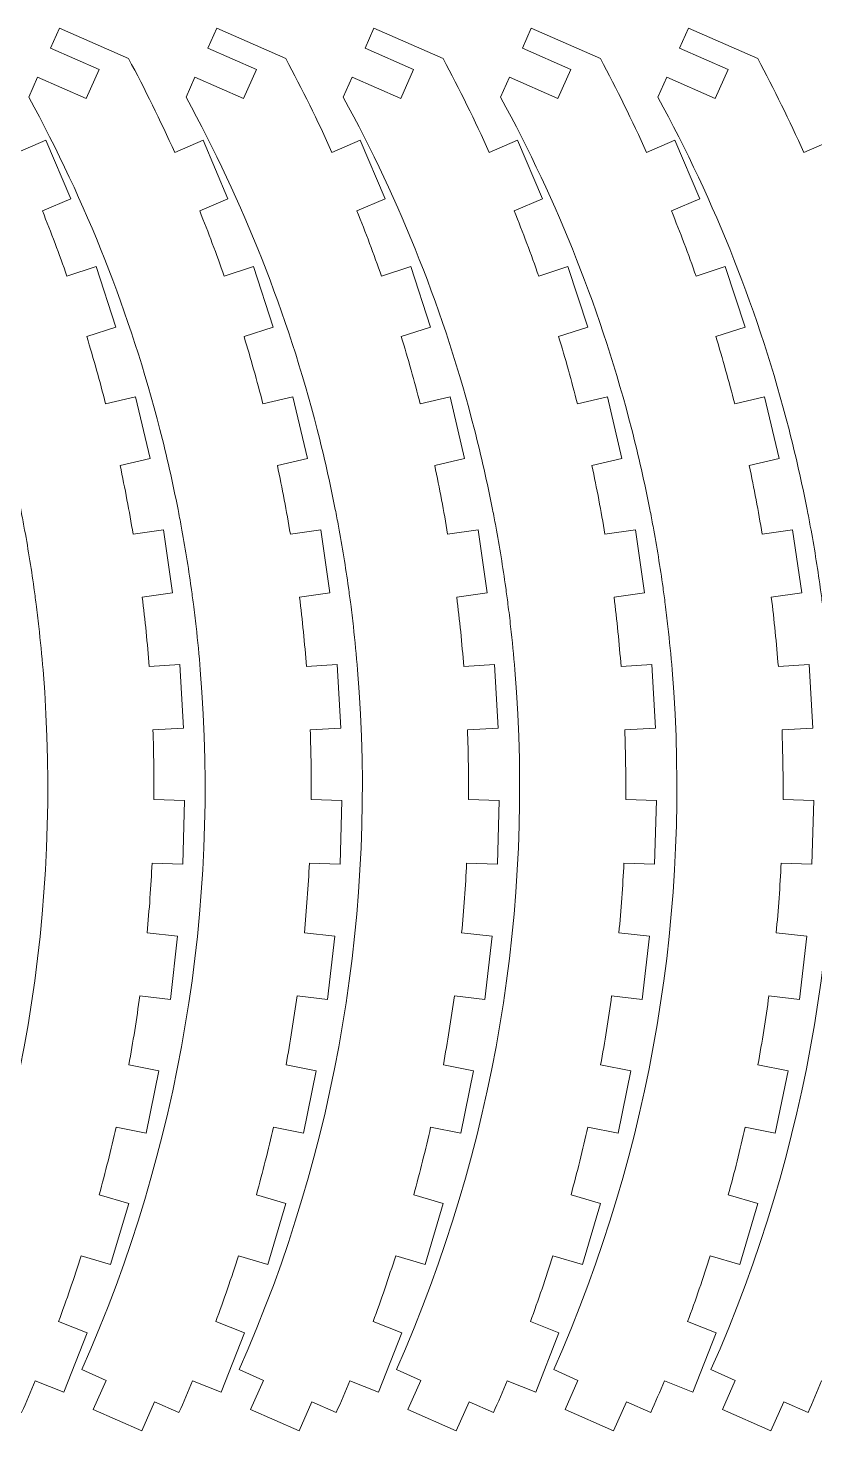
# Model space of a CAD drawing. Header units: millimetres. Extents: x -400 to 400, y -200 to 200.
# Drawn here: x 45.5 to 119.6, y 68.2 to 200.5 of the extents above; entities that cross this region are included whole.
import ezdxf

# ---------------------------------------------------------------- set-up
doc = ezdxf.new("R2010")
doc.units = ezdxf.units.MM
doc.header["$MEASUREMENT"] = 0
doc.layers.add('Camada 1', color=7, linetype='Continuous')

msp = doc.modelspace()

# ---------------------------------------------------------------- linework, layer by layer
at = {"layer": 'Camada 1', "lineweight": 20}
for points in [[(30.7622, 193.9324), (36.167, 184.0403), (40.321, 173.5035), (43.1193, 162.5975), (43.1193, 162.5975), (43.7583, 160.107), (44.3266, 157.5971), (44.8231, 155.0715), (44.8231, 155.0715), (44.9266, 154.5448), (45.0271, 154.0175), (45.1244, 153.4898), (45.1244, 153.4898), (45.479, 151.5666), (45.7923, 149.6353), (46.0631, 147.6984), (46.0631, 147.6984), (46.1357, 147.18), (46.2054, 146.6612), (46.2719, 146.142), (46.2719, 146.142), (46.3619, 145.439), (46.4466, 144.7351), (46.5257, 144.0308), (46.5257, 144.0308), (46.6785, 142.6695), (46.8109, 141.3057), (46.9225, 139.9405), (46.9225, 139.9405), (48.7446, 117.6503), (45.0544, 94.9596), (35.7641, 73.9707), (35.7641, 73.9707), (35.7641, 73.9707), (38.0502, 72.9588), (38.0502, 72.9588), (38.0502, 72.9588), (38.0502, 72.9588), (36.836, 70.2155), (36.836, 70.2155), (36.836, 70.2155), (36.836, 70.2155), (41.4081, 68.1918), (41.4081, 68.1918), (41.4081, 68.1918), (41.4081, 68.1918), (42.6223, 70.9351), (42.6223, 70.9351), (42.6223, 70.9351), (42.6223, 70.9351), (44.9084, 69.9232), (44.9084, 69.9232), (44.9084, 69.9232), (45.3471, 70.9143), (45.7748, 71.9104), (46.1912, 72.9111), (46.1912, 72.9111), (46.1912, 72.9111), (48.888, 71.8533), (48.888, 71.8533), (48.888, 71.8533), (48.888, 71.8533), (51.0789, 77.4391), (51.0789, 77.4391), (51.0789, 77.4391), (51.0789, 77.4391), (48.3821, 78.4968), (48.3821, 78.4968), (48.3821, 78.4968), (49.1395, 80.5513), (49.8505, 82.6227), (50.5145, 84.7093), (50.5145, 84.7093), (50.5145, 84.7093), (53.2923, 83.8879), (53.2923, 83.8879), (53.2923, 83.8879), (53.2923, 83.8879), (54.9937, 89.6416), (54.9937, 89.6416), (54.9937, 89.6416), (54.9937, 89.6416), (52.2158, 90.4631), (52.2158, 90.4631), (52.2158, 90.4631), (52.7934, 92.5752), (53.3232, 94.7001), (53.8049, 96.8362), (53.8049, 96.8362), (53.8049, 96.8362), (56.6433, 96.2573), (56.6433, 96.2573), (56.6433, 96.2573), (56.6433, 96.2573), (57.8424, 102.1362), (57.8424, 102.1362), (57.8424, 102.1362), (57.8424, 102.1362), (55.0041, 102.7151), (55.0041, 102.7151), (55.0041, 102.7151), (55.3975, 104.8693), (55.7422, 107.032), (56.038, 109.2016), (56.038, 109.2016), (56.038, 109.2016), (58.9157, 108.8695), (58.9157, 108.8695), (58.9157, 108.8695), (58.9157, 108.8695), (59.6037, 114.8298), (59.6037, 114.8298), (59.6037, 114.8298), (59.6037, 114.8298), (56.7261, 115.1621), (56.7261, 115.1621), (56.7261, 115.1621), (56.9323, 117.3421), (57.0894, 119.5264), (57.1972, 121.7134), (57.1972, 121.7134), (57.1972, 121.7134), (60.0927, 121.6305), (60.0927, 121.6305), (60.0927, 121.6305), (60.0927, 121.6305), (60.2645, 127.628), (60.2645, 127.628), (60.2645, 127.628), (60.2645, 127.628), (57.369, 127.711), (57.369, 127.711), (57.369, 127.711), (57.3866, 129.9007), (57.3549, 132.0904), (57.2737, 134.2786), (57.2737, 134.2786), (57.2737, 134.2786), (60.1657, 134.4455), (60.1657, 134.4455), (60.1657, 134.4455), (60.1657, 134.4455), (59.82, 140.4355), (59.82, 140.4355), (59.82, 140.4355), (59.82, 140.4355), (56.9281, 140.2686), (56.9281, 140.2686), (56.9281, 140.2686), (56.7569, 142.4516), (56.5366, 144.6306), (56.2672, 146.8037), (56.2672, 146.8037), (56.2672, 146.8037), (59.1339, 147.2191), (59.1339, 147.2191), (59.1339, 147.2191), (59.1339, 147.2191), (58.2734, 153.157), (58.2734, 153.157), (58.2734, 153.157), (58.2734, 153.157), (55.4066, 152.7416), (55.4066, 152.7416), (55.4066, 152.7416), (55.0479, 154.9017), (54.6406, 157.0535), (54.185, 159.1953), (54.185, 159.1953), (54.185, 159.1953), (57.0053, 159.8563), (57.0053, 159.8563), (57.0053, 159.8563), (57.0053, 159.8563), (55.6361, 165.698), (55.6361, 165.698), (55.6361, 165.698), (55.6361, 165.698), (52.8158, 165.037), (52.8158, 165.037), (52.8158, 165.037), (52.2724, 167.1582), (51.6812, 169.2669), (51.0426, 171.3615), (51.0426, 171.3615), (51.0426, 171.3615), (53.7955, 172.263), (53.7955, 172.263), (53.7955, 172.263), (53.7955, 172.263), (51.928, 177.965), (51.928, 177.965), (51.928, 177.965), (51.928, 177.965), (49.1752, 177.0633), (49.1752, 177.0633), (49.1752, 177.0633), (48.4509, 179.1298), (47.6802, 181.1798), (46.8635, 183.2115), (46.8635, 183.2115), (46.8635, 183.2115), (49.5284, 184.3469), (49.5284, 184.3469), (49.5284, 184.3469), (49.5284, 184.3469), (47.1765, 189.8668), (47.1765, 189.8668), (47.1765, 189.8668), (47.1765, 189.8668), (44.5116, 188.7313), (44.5116, 188.7313), (44.5116, 188.7313), (43.1628, 191.7242), (41.7134, 194.6705), (40.1656, 197.5655), (40.1656, 197.5655), (40.1656, 197.5655), (33.6474, 200.4506), (33.6474, 200.4506), (33.6474, 200.4506), (33.6474, 200.4506), (32.8119, 198.5631), (32.8119, 198.5631), (32.8119, 198.5631), (32.8119, 198.5631), (37.3841, 196.5394), (37.3841, 196.5394), (37.3841, 196.5394), (37.3841, 196.5394), (36.1698, 193.7961), (36.1698, 193.7961), (36.1698, 193.7961), (36.1698, 193.7961), (31.5977, 195.8198), (31.5977, 195.8198), (31.5977, 195.8198), (31.5977, 195.8198), (30.7622, 193.9324), (30.7622, 193.9324)], [(45.5789, 193.9324), (50.9837, 184.0403), (55.1377, 173.5035), (57.936, 162.5975), (57.936, 162.5975), (58.575, 160.107), (59.1433, 157.5971), (59.6398, 155.0715), (59.6398, 155.0715), (59.7433, 154.5448), (59.8438, 154.0175), (59.9411, 153.4898), (59.9411, 153.4898), (60.2957, 151.5666), (60.609, 149.6353), (60.8798, 147.6984), (60.8798, 147.6984), (60.9524, 147.18), (61.0221, 146.6612), (61.0886, 146.142), (61.0886, 146.142), (61.1786, 145.439), (61.2633, 144.7351), (61.3424, 144.0308), (61.3424, 144.0308), (61.4952, 142.6695), (61.6276, 141.3057), (61.7392, 139.9405), (61.7392, 139.9405), (63.5613, 117.6503), (59.8711, 94.9596), (50.5808, 73.9707), (50.5808, 73.9707), (50.5808, 73.9707), (52.8669, 72.9588), (52.8669, 72.9588), (52.8669, 72.9588), (52.8669, 72.9588), (51.6527, 70.2155), (51.6527, 70.2155), (51.6527, 70.2155), (51.6527, 70.2155), (56.2248, 68.1918), (56.2248, 68.1918), (56.2248, 68.1918), (56.2248, 68.1918), (57.439, 70.9351), (57.439, 70.9351), (57.439, 70.9351), (57.439, 70.9351), (59.7251, 69.9232), (59.7251, 69.9232), (59.7251, 69.9232), (60.1638, 70.9143), (60.5915, 71.9104), (61.0079, 72.9111), (61.0079, 72.9111), (61.0079, 72.9111), (63.7047, 71.8533), (63.7047, 71.8533), (63.7047, 71.8533), (63.7047, 71.8533), (65.8956, 77.4391), (65.8956, 77.4391), (65.8956, 77.4391), (65.8956, 77.4391), (63.1988, 78.4968), (63.1988, 78.4968), (63.1988, 78.4968), (63.9562, 80.5513), (64.6672, 82.6227), (65.3312, 84.7093), (65.3312, 84.7093), (65.3312, 84.7093), (68.109, 83.8879), (68.109, 83.8879), (68.109, 83.8879), (68.109, 83.8879), (69.8104, 89.6416), (69.8104, 89.6416), (69.8104, 89.6416), (69.8104, 89.6416), (67.0325, 90.4631), (67.0325, 90.4631), (67.0325, 90.4631), (67.6101, 92.5752), (68.1399, 94.7001), (68.6216, 96.8362), (68.6216, 96.8362), (68.6216, 96.8362), (71.46, 96.2573), (71.46, 96.2573), (71.46, 96.2573), (71.46, 96.2573), (72.6591, 102.1362), (72.6591, 102.1362), (72.6591, 102.1362), (72.6591, 102.1362), (69.8208, 102.7151), (69.8208, 102.7151), (69.8208, 102.7151), (70.2142, 104.8693), (70.5589, 107.032), (70.8547, 109.2016), (70.8547, 109.2016), (70.8547, 109.2016), (73.7324, 108.8695), (73.7324, 108.8695), (73.7324, 108.8695), (73.7324, 108.8695), (74.4204, 114.8298), (74.4204, 114.8298), (74.4204, 114.8298), (74.4204, 114.8298), (71.5428, 115.1621), (71.5428, 115.1621), (71.5428, 115.1621), (71.749, 117.3421), (71.9061, 119.5264), (72.0139, 121.7134), (72.0139, 121.7134), (72.0139, 121.7134), (74.9094, 121.6305), (74.9094, 121.6305), (74.9094, 121.6305), (74.9094, 121.6305), (75.0812, 127.628), (75.0812, 127.628), (75.0812, 127.628), (75.0812, 127.628), (72.1857, 127.711), (72.1857, 127.711), (72.1857, 127.711), (72.2033, 129.9007), (72.1716, 132.0904), (72.0904, 134.2786), (72.0904, 134.2786), (72.0904, 134.2786), (74.9824, 134.4455), (74.9824, 134.4455), (74.9824, 134.4455), (74.9824, 134.4455), (74.6367, 140.4355), (74.6367, 140.4355), (74.6367, 140.4355), (74.6367, 140.4355), (71.7448, 140.2686), (71.7448, 140.2686), (71.7448, 140.2686), (71.5736, 142.4516), (71.3533, 144.6306), (71.0839, 146.8037), (71.0839, 146.8037), (71.0839, 146.8037), (73.9506, 147.2191), (73.9506, 147.2191), (73.9506, 147.2191), (73.9506, 147.2191), (73.0901, 153.157), (73.0901, 153.157), (73.0901, 153.157), (73.0901, 153.157), (70.2233, 152.7416), (70.2233, 152.7416), (70.2233, 152.7416), (69.8646, 154.9017), (69.4573, 157.0535), (69.0017, 159.1953), (69.0017, 159.1953), (69.0017, 159.1953), (71.822, 159.8563), (71.822, 159.8563), (71.822, 159.8563), (71.822, 159.8563), (70.4528, 165.698), (70.4528, 165.698), (70.4528, 165.698), (70.4528, 165.698), (67.6325, 165.037), (67.6325, 165.037), (67.6325, 165.037), (67.0891, 167.1582), (66.4979, 169.2669), (65.8593, 171.3615), (65.8593, 171.3615), (65.8593, 171.3615), (68.6122, 172.263), (68.6122, 172.263), (68.6122, 172.263), (68.6122, 172.263), (66.7447, 177.965), (66.7447, 177.965), (66.7447, 177.965), (66.7447, 177.965), (63.9919, 177.0633), (63.9919, 177.0633), (63.9919, 177.0633), (63.2676, 179.1298), (62.4969, 181.1798), (61.6802, 183.2115), (61.6802, 183.2115), (61.6802, 183.2115), (64.3451, 184.3469), (64.3451, 184.3469), (64.3451, 184.3469), (64.3451, 184.3469), (61.9932, 189.8668), (61.9932, 189.8668), (61.9932, 189.8668), (61.9932, 189.8668), (59.3283, 188.7313), (59.3283, 188.7313), (59.3283, 188.7313), (57.9795, 191.7242), (56.5301, 194.6705), (54.9823, 197.5655), (54.9823, 197.5655), (54.9823, 197.5655), (48.4641, 200.4506), (48.4641, 200.4506), (48.4641, 200.4506), (48.4641, 200.4506), (47.6286, 198.5631), (47.6286, 198.5631), (47.6286, 198.5631), (47.6286, 198.5631), (52.2008, 196.5394), (52.2008, 196.5394), (52.2008, 196.5394), (52.2008, 196.5394), (50.9865, 193.7961), (50.9865, 193.7961), (50.9865, 193.7961), (50.9865, 193.7961), (46.4144, 195.8198), (46.4144, 195.8198), (46.4144, 195.8198), (46.4144, 195.8198), (45.5789, 193.9324), (45.5789, 193.9324)], [(60.3956, 193.9324), (65.8004, 184.0403), (69.9544, 173.5035), (72.7527, 162.5975), (72.7527, 162.5975), (73.3917, 160.107), (73.96, 157.5971), (74.4565, 155.0715), (74.4565, 155.0715), (74.56, 154.5448), (74.6605, 154.0175), (74.7578, 153.4898), (74.7578, 153.4898), (75.1124, 151.5666), (75.4257, 149.6353), (75.6965, 147.6984), (75.6965, 147.6984), (75.7691, 147.18), (75.8388, 146.6612), (75.9053, 146.142), (75.9053, 146.142), (75.9953, 145.439), (76.08, 144.7351), (76.1591, 144.0308), (76.1591, 144.0308), (76.3119, 142.6695), (76.4443, 141.3057), (76.5559, 139.9405), (76.5559, 139.9405), (78.378, 117.6503), (74.6878, 94.9596), (65.3975, 73.9707), (65.3975, 73.9707), (65.3975, 73.9707), (67.6836, 72.9588), (67.6836, 72.9588), (67.6836, 72.9588), (67.6836, 72.9588), (66.4694, 70.2155), (66.4694, 70.2155), (66.4694, 70.2155), (66.4694, 70.2155), (71.0415, 68.1918), (71.0415, 68.1918), (71.0415, 68.1918), (71.0415, 68.1918), (72.2557, 70.9351), (72.2557, 70.9351), (72.2557, 70.9351), (72.2557, 70.9351), (74.5418, 69.9232), (74.5418, 69.9232), (74.5418, 69.9232), (74.9805, 70.9143), (75.4082, 71.9104), (75.8246, 72.9111), (75.8246, 72.9111), (75.8246, 72.9111), (78.5214, 71.8533), (78.5214, 71.8533), (78.5214, 71.8533), (78.5214, 71.8533), (80.7123, 77.4391), (80.7123, 77.4391), (80.7123, 77.4391), (80.7123, 77.4391), (78.0155, 78.4968), (78.0155, 78.4968), (78.0155, 78.4968), (78.7729, 80.5513), (79.4839, 82.6227), (80.1479, 84.7093), (80.1479, 84.7093), (80.1479, 84.7093), (82.9257, 83.8879), (82.9257, 83.8879), (82.9257, 83.8879), (82.9257, 83.8879), (84.6271, 89.6416), (84.6271, 89.6416), (84.6271, 89.6416), (84.6271, 89.6416), (81.8492, 90.4631), (81.8492, 90.4631), (81.8492, 90.4631), (82.4268, 92.5752), (82.9566, 94.7001), (83.4383, 96.8362), (83.4383, 96.8362), (83.4383, 96.8362), (86.2767, 96.2573), (86.2767, 96.2573), (86.2767, 96.2573), (86.2767, 96.2573), (87.4758, 102.1362), (87.4758, 102.1362), (87.4758, 102.1362), (87.4758, 102.1362), (84.6375, 102.7151), (84.6375, 102.7151), (84.6375, 102.7151), (85.0309, 104.8693), (85.3756, 107.032), (85.6714, 109.2016), (85.6714, 109.2016), (85.6714, 109.2016), (88.5491, 108.8695), (88.5491, 108.8695), (88.5491, 108.8695), (88.5491, 108.8695), (89.2371, 114.8298), (89.2371, 114.8298), (89.2371, 114.8298), (89.2371, 114.8298), (86.3595, 115.1621), (86.3595, 115.1621), (86.3595, 115.1621), (86.5657, 117.3421), (86.7228, 119.5264), (86.8306, 121.7134), (86.8306, 121.7134), (86.8306, 121.7134), (89.7261, 121.6305), (89.7261, 121.6305), (89.7261, 121.6305), (89.7261, 121.6305), (89.8979, 127.628), (89.8979, 127.628), (89.8979, 127.628), (89.8979, 127.628), (87.0024, 127.711), (87.0024, 127.711), (87.0024, 127.711), (87.02, 129.9007), (86.9883, 132.0904), (86.9071, 134.2786), (86.9071, 134.2786), (86.9071, 134.2786), (89.7991, 134.4455), (89.7991, 134.4455), (89.7991, 134.4455), (89.7991, 134.4455), (89.4534, 140.4355), (89.4534, 140.4355), (89.4534, 140.4355), (89.4534, 140.4355), (86.5615, 140.2686), (86.5615, 140.2686), (86.5615, 140.2686), (86.3903, 142.4516), (86.17, 144.6306), (85.9006, 146.8037), (85.9006, 146.8037), (85.9006, 146.8037), (88.7673, 147.2191), (88.7673, 147.2191), (88.7673, 147.2191), (88.7673, 147.2191), (87.9068, 153.157), (87.9068, 153.157), (87.9068, 153.157), (87.9068, 153.157), (85.04, 152.7416), (85.04, 152.7416), (85.04, 152.7416), (84.6813, 154.9017), (84.274, 157.0535), (83.8184, 159.1953), (83.8184, 159.1953), (83.8184, 159.1953), (86.6387, 159.8563), (86.6387, 159.8563), (86.6387, 159.8563), (86.6387, 159.8563), (85.2695, 165.698), (85.2695, 165.698), (85.2695, 165.698), (85.2695, 165.698), (82.4492, 165.037), (82.4492, 165.037), (82.4492, 165.037), (81.9058, 167.1582), (81.3146, 169.2669), (80.676, 171.3615), (80.676, 171.3615), (80.676, 171.3615), (83.4289, 172.263), (83.4289, 172.263), (83.4289, 172.263), (83.4289, 172.263), (81.5614, 177.965), (81.5614, 177.965), (81.5614, 177.965), (81.5614, 177.965), (78.8086, 177.0633), (78.8086, 177.0633), (78.8086, 177.0633), (78.0843, 179.1298), (77.3136, 181.1798), (76.4969, 183.2115), (76.4969, 183.2115), (76.4969, 183.2115), (79.1618, 184.3469), (79.1618, 184.3469), (79.1618, 184.3469), (79.1618, 184.3469), (76.8099, 189.8668), (76.8099, 189.8668), (76.8099, 189.8668), (76.8099, 189.8668), (74.145, 188.7313), (74.145, 188.7313), (74.145, 188.7313), (72.7962, 191.7242), (71.3468, 194.6705), (69.799, 197.5655), (69.799, 197.5655), (69.799, 197.5655), (63.2808, 200.4506), (63.2808, 200.4506), (63.2808, 200.4506), (63.2808, 200.4506), (62.4453, 198.5631), (62.4453, 198.5631), (62.4453, 198.5631), (62.4453, 198.5631), (67.0175, 196.5394), (67.0175, 196.5394), (67.0175, 196.5394), (67.0175, 196.5394), (65.8032, 193.7961), (65.8032, 193.7961), (65.8032, 193.7961), (65.8032, 193.7961), (61.2311, 195.8198), (61.2311, 195.8198), (61.2311, 195.8198), (61.2311, 195.8198), (60.3956, 193.9324), (60.3956, 193.9324)], [(75.2123, 193.9324), (80.6171, 184.0403), (84.7711, 173.5035), (87.5694, 162.5975), (87.5694, 162.5975), (88.2084, 160.107), (88.7767, 157.5971), (89.2732, 155.0715), (89.2732, 155.0715), (89.3767, 154.5448), (89.4772, 154.0175), (89.5745, 153.4898), (89.5745, 153.4898), (89.9291, 151.5666), (90.2424, 149.6353), (90.5132, 147.6984), (90.5132, 147.6984), (90.5858, 147.18), (90.6555, 146.6612), (90.722, 146.142), (90.722, 146.142), (90.812, 145.439), (90.8967, 144.7351), (90.9758, 144.0308), (90.9758, 144.0308), (91.1286, 142.6695), (91.261, 141.3057), (91.3726, 139.9405), (91.3726, 139.9405), (93.1947, 117.6503), (89.5045, 94.9596), (80.2142, 73.9707), (80.2142, 73.9707), (80.2142, 73.9707), (82.5003, 72.9588), (82.5003, 72.9588), (82.5003, 72.9588), (82.5003, 72.9588), (81.2861, 70.2155), (81.2861, 70.2155), (81.2861, 70.2155), (81.2861, 70.2155), (85.8582, 68.1918), (85.8582, 68.1918), (85.8582, 68.1918), (85.8582, 68.1918), (87.0724, 70.9351), (87.0724, 70.9351), (87.0724, 70.9351), (87.0724, 70.9351), (89.3585, 69.9232), (89.3585, 69.9232), (89.3585, 69.9232), (89.7972, 70.9143), (90.2249, 71.9104), (90.6413, 72.9111), (90.6413, 72.9111), (90.6413, 72.9111), (93.3381, 71.8533), (93.3381, 71.8533), (93.3381, 71.8533), (93.3381, 71.8533), (95.529, 77.4391), (95.529, 77.4391), (95.529, 77.4391), (95.529, 77.4391), (92.8322, 78.4968), (92.8322, 78.4968), (92.8322, 78.4968), (93.5896, 80.5513), (94.3006, 82.6227), (94.9646, 84.7093), (94.9646, 84.7093), (94.9646, 84.7093), (97.7424, 83.8879), (97.7424, 83.8879), (97.7424, 83.8879), (97.7424, 83.8879), (99.4438, 89.6416), (99.4438, 89.6416), (99.4438, 89.6416), (99.4438, 89.6416), (96.6659, 90.4631), (96.6659, 90.4631), (96.6659, 90.4631), (97.2435, 92.5752), (97.7733, 94.7001), (98.255, 96.8362), (98.255, 96.8362), (98.255, 96.8362), (101.0934, 96.2573), (101.0934, 96.2573), (101.0934, 96.2573), (101.0934, 96.2573), (102.2925, 102.1362), (102.2925, 102.1362), (102.2925, 102.1362), (102.2925, 102.1362), (99.4542, 102.7151), (99.4542, 102.7151), (99.4542, 102.7151), (99.8476, 104.8693), (100.1923, 107.032), (100.4881, 109.2016), (100.4881, 109.2016), (100.4881, 109.2016), (103.3658, 108.8695), (103.3658, 108.8695), (103.3658, 108.8695), (103.3658, 108.8695), (104.0538, 114.8298), (104.0538, 114.8298), (104.0538, 114.8298), (104.0538, 114.8298), (101.1762, 115.1621), (101.1762, 115.1621), (101.1762, 115.1621), (101.3824, 117.3421), (101.5395, 119.5264), (101.6473, 121.7134), (101.6473, 121.7134), (101.6473, 121.7134), (104.5428, 121.6305), (104.5428, 121.6305), (104.5428, 121.6305), (104.5428, 121.6305), (104.7146, 127.628), (104.7146, 127.628), (104.7146, 127.628), (104.7146, 127.628), (101.8191, 127.711), (101.8191, 127.711), (101.8191, 127.711), (101.8367, 129.9007), (101.805, 132.0904), (101.7238, 134.2786), (101.7238, 134.2786), (101.7238, 134.2786), (104.6158, 134.4455), (104.6158, 134.4455), (104.6158, 134.4455), (104.6158, 134.4455), (104.2701, 140.4355), (104.2701, 140.4355), (104.2701, 140.4355), (104.2701, 140.4355), (101.3782, 140.2686), (101.3782, 140.2686), (101.3782, 140.2686), (101.207, 142.4516), (100.9867, 144.6306), (100.7173, 146.8037), (100.7173, 146.8037), (100.7173, 146.8037), (103.584, 147.2191), (103.584, 147.2191), (103.584, 147.2191), (103.584, 147.2191), (102.7235, 153.157), (102.7235, 153.157), (102.7235, 153.157), (102.7235, 153.157), (99.8567, 152.7416), (99.8567, 152.7416), (99.8567, 152.7416), (99.498, 154.9017), (99.0907, 157.0535), (98.6351, 159.1953), (98.6351, 159.1953), (98.6351, 159.1953), (101.4554, 159.8563), (101.4554, 159.8563), (101.4554, 159.8563), (101.4554, 159.8563), (100.0862, 165.698), (100.0862, 165.698), (100.0862, 165.698), (100.0862, 165.698), (97.2659, 165.037), (97.2659, 165.037), (97.2659, 165.037), (96.7225, 167.1582), (96.1313, 169.2669), (95.4927, 171.3615), (95.4927, 171.3615), (95.4927, 171.3615), (98.2456, 172.263), (98.2456, 172.263), (98.2456, 172.263), (98.2456, 172.263), (96.3781, 177.965), (96.3781, 177.965), (96.3781, 177.965), (96.3781, 177.965), (93.6253, 177.0633), (93.6253, 177.0633), (93.6253, 177.0633), (92.901, 179.1298), (92.1303, 181.1798), (91.3136, 183.2115), (91.3136, 183.2115), (91.3136, 183.2115), (93.9785, 184.3469), (93.9785, 184.3469), (93.9785, 184.3469), (93.9785, 184.3469), (91.6266, 189.8668), (91.6266, 189.8668), (91.6266, 189.8668), (91.6266, 189.8668), (88.9617, 188.7313), (88.9617, 188.7313), (88.9617, 188.7313), (87.6129, 191.7242), (86.1635, 194.6705), (84.6157, 197.5655), (84.6157, 197.5655), (84.6157, 197.5655), (78.0975, 200.4506), (78.0975, 200.4506), (78.0975, 200.4506), (78.0975, 200.4506), (77.262, 198.5631), (77.262, 198.5631), (77.262, 198.5631), (77.262, 198.5631), (81.8342, 196.5394), (81.8342, 196.5394), (81.8342, 196.5394), (81.8342, 196.5394), (80.6199, 193.7961), (80.6199, 193.7961), (80.6199, 193.7961), (80.6199, 193.7961), (76.0478, 195.8198), (76.0478, 195.8198), (76.0478, 195.8198), (76.0478, 195.8198), (75.2123, 193.9324), (75.2123, 193.9324)], [(90.029, 193.9324), (95.4338, 184.0403), (99.5878, 173.5035), (102.3861, 162.5975), (102.3861, 162.5975), (103.0251, 160.107), (103.5934, 157.5971), (104.0899, 155.0715), (104.0899, 155.0715), (104.1934, 154.5448), (104.2939, 154.0175), (104.3912, 153.4898), (104.3912, 153.4898), (104.7458, 151.5666), (105.0591, 149.6353), (105.3299, 147.6984), (105.3299, 147.6984), (105.4025, 147.18), (105.4722, 146.6612), (105.5387, 146.142), (105.5387, 146.142), (105.6287, 145.439), (105.7134, 144.7351), (105.7925, 144.0308), (105.7925, 144.0308), (105.9453, 142.6695), (106.0777, 141.3057), (106.1893, 139.9405), (106.1893, 139.9405), (108.0114, 117.6503), (104.3212, 94.9596), (95.0309, 73.9707), (95.0309, 73.9707), (95.0309, 73.9707), (97.317, 72.9588), (97.317, 72.9588), (97.317, 72.9588), (97.317, 72.9588), (96.1028, 70.2155), (96.1028, 70.2155), (96.1028, 70.2155), (96.1028, 70.2155), (100.6749, 68.1918), (100.6749, 68.1918), (100.6749, 68.1918), (100.6749, 68.1918), (101.8891, 70.9351), (101.8891, 70.9351), (101.8891, 70.9351), (101.8891, 70.9351), (104.1752, 69.9232), (104.1752, 69.9232), (104.1752, 69.9232), (104.6139, 70.9143), (105.0416, 71.9104), (105.458, 72.9111), (105.458, 72.9111), (105.458, 72.9111), (108.1548, 71.8533), (108.1548, 71.8533), (108.1548, 71.8533), (108.1548, 71.8533), (110.3457, 77.4391), (110.3457, 77.4391), (110.3457, 77.4391), (110.3457, 77.4391), (107.6489, 78.4968), (107.6489, 78.4968), (107.6489, 78.4968), (108.4063, 80.5513), (109.1173, 82.6227), (109.7813, 84.7093), (109.7813, 84.7093), (109.7813, 84.7093), (112.5591, 83.8879), (112.5591, 83.8879), (112.5591, 83.8879), (112.5591, 83.8879), (114.2605, 89.6416), (114.2605, 89.6416), (114.2605, 89.6416), (114.2605, 89.6416), (111.4826, 90.4631), (111.4826, 90.4631), (111.4826, 90.4631), (112.0602, 92.5752), (112.59, 94.7001), (113.0717, 96.8362), (113.0717, 96.8362), (113.0717, 96.8362), (115.9101, 96.2573), (115.9101, 96.2573), (115.9101, 96.2573), (115.9101, 96.2573), (117.1092, 102.1362), (117.1092, 102.1362), (117.1092, 102.1362), (117.1092, 102.1362), (114.2709, 102.7151), (114.2709, 102.7151), (114.2709, 102.7151), (114.6643, 104.8693), (115.009, 107.032), (115.3048, 109.2016), (115.3048, 109.2016), (115.3048, 109.2016), (118.1825, 108.8695), (118.1825, 108.8695), (118.1825, 108.8695), (118.1825, 108.8695), (118.8705, 114.8298), (118.8705, 114.8298), (118.8705, 114.8298), (118.8705, 114.8298), (115.9929, 115.1621), (115.9929, 115.1621), (115.9929, 115.1621), (116.1991, 117.3421), (116.3562, 119.5264), (116.464, 121.7134), (116.464, 121.7134), (116.464, 121.7134), (119.3595, 121.6305), (119.3595, 121.6305), (119.3595, 121.6305), (119.3595, 121.6305), (119.5313, 127.628), (119.5313, 127.628), (119.5313, 127.628), (119.5313, 127.628), (116.6358, 127.711), (116.6358, 127.711), (116.6358, 127.711), (116.6534, 129.9007), (116.6217, 132.0904), (116.5405, 134.2786), (116.5405, 134.2786), (116.5405, 134.2786), (119.4325, 134.4455), (119.4325, 134.4455), (119.4325, 134.4455), (119.4325, 134.4455), (119.0868, 140.4355), (119.0868, 140.4355), (119.0868, 140.4355), (119.0868, 140.4355), (116.1949, 140.2686), (116.1949, 140.2686), (116.1949, 140.2686), (116.0237, 142.4516), (115.8034, 144.6306), (115.534, 146.8037), (115.534, 146.8037), (115.534, 146.8037), (118.4007, 147.2191), (118.4007, 147.2191), (118.4007, 147.2191), (118.4007, 147.2191), (117.5402, 153.157), (117.5402, 153.157), (117.5402, 153.157), (117.5402, 153.157), (114.6734, 152.7416), (114.6734, 152.7416), (114.6734, 152.7416), (114.3147, 154.9017), (113.9074, 157.0535), (113.4518, 159.1953), (113.4518, 159.1953), (113.4518, 159.1953), (116.2721, 159.8563), (116.2721, 159.8563), (116.2721, 159.8563), (116.2721, 159.8563), (114.9029, 165.698), (114.9029, 165.698), (114.9029, 165.698), (114.9029, 165.698), (112.0826, 165.037), (112.0826, 165.037), (112.0826, 165.037), (111.5392, 167.1582), (110.948, 169.2669), (110.3094, 171.3615), (110.3094, 171.3615), (110.3094, 171.3615), (113.0623, 172.263), (113.0623, 172.263), (113.0623, 172.263), (113.0623, 172.263), (111.1948, 177.965), (111.1948, 177.965), (111.1948, 177.965), (111.1948, 177.965), (108.442, 177.0633), (108.442, 177.0633), (108.442, 177.0633), (107.7177, 179.1298), (106.947, 181.1798), (106.1303, 183.2115), (106.1303, 183.2115), (106.1303, 183.2115), (108.7952, 184.3469), (108.7952, 184.3469), (108.7952, 184.3469), (108.7952, 184.3469), (106.4433, 189.8668), (106.4433, 189.8668), (106.4433, 189.8668), (106.4433, 189.8668), (103.7784, 188.7313), (103.7784, 188.7313), (103.7784, 188.7313), (102.4296, 191.7242), (100.9802, 194.6705), (99.4324, 197.5655), (99.4324, 197.5655), (99.4324, 197.5655), (92.9142, 200.4506), (92.9142, 200.4506), (92.9142, 200.4506), (92.9142, 200.4506), (92.0787, 198.5631), (92.0787, 198.5631), (92.0787, 198.5631), (92.0787, 198.5631), (96.6509, 196.5394), (96.6509, 196.5394), (96.6509, 196.5394), (96.6509, 196.5394), (95.4366, 193.7961), (95.4366, 193.7961), (95.4366, 193.7961), (95.4366, 193.7961), (90.8645, 195.8198), (90.8645, 195.8198), (90.8645, 195.8198), (90.8645, 195.8198), (90.029, 193.9324), (90.029, 193.9324)], [(104.8457, 193.9324), (110.2505, 184.0403), (114.4045, 173.5035), (117.2028, 162.5975), (117.2028, 162.5975), (117.8418, 160.107), (118.4101, 157.5971), (118.9066, 155.0715), (118.9066, 155.0715), (119.0101, 154.5448), (119.1106, 154.0175), (119.2079, 153.4898), (119.2079, 153.4898), (119.5625, 151.5666), (119.8758, 149.6353), (120.1466, 147.6984), (120.1466, 147.6984), (120.2192, 147.18), (120.2889, 146.6612), (120.3554, 146.142), (120.3554, 146.142), (120.4454, 145.439), (120.5301, 144.7351), (120.6092, 144.0308), (120.6092, 144.0308), (120.762, 142.6695), (120.8944, 141.3057), (121.006, 139.9405), (121.006, 139.9405), (122.8281, 117.6503), (119.1379, 94.9596), (109.8476, 73.9707), (109.8476, 73.9707), (109.8476, 73.9707), (112.1337, 72.9588), (112.1337, 72.9588), (112.1337, 72.9588), (112.1337, 72.9588), (110.9195, 70.2155), (110.9195, 70.2155), (110.9195, 70.2155), (110.9195, 70.2155), (115.4916, 68.1918), (115.4916, 68.1918), (115.4916, 68.1918), (115.4916, 68.1918), (116.7058, 70.9351), (116.7058, 70.9351), (116.7058, 70.9351), (116.7058, 70.9351), (118.9919, 69.9232), (118.9919, 69.9232), (118.9919, 69.9232), (119.4306, 70.9143), (119.8583, 71.9104), (120.2747, 72.9111), (120.2747, 72.9111), (120.2747, 72.9111), (122.9715, 71.8533), (122.9715, 71.8533), (122.9715, 71.8533), (122.9715, 71.8533), (125.1624, 77.4391), (125.1624, 77.4391), (125.1624, 77.4391), (125.1624, 77.4391), (122.4656, 78.4968), (122.4656, 78.4968), (122.4656, 78.4968), (123.223, 80.5513), (123.934, 82.6227), (124.598, 84.7093), (124.598, 84.7093), (124.598, 84.7093), (127.3758, 83.8879), (127.3758, 83.8879), (127.3758, 83.8879), (127.3758, 83.8879), (129.0772, 89.6416), (129.0772, 89.6416), (129.0772, 89.6416), (129.0772, 89.6416), (126.2993, 90.4631), (126.2993, 90.4631), (126.2993, 90.4631), (126.8769, 92.5752), (127.4067, 94.7001), (127.8884, 96.8362), (127.8884, 96.8362), (127.8884, 96.8362), (130.7268, 96.2573), (130.7268, 96.2573), (130.7268, 96.2573), (130.7268, 96.2573), (131.9259, 102.1362), (131.9259, 102.1362), (131.9259, 102.1362), (131.9259, 102.1362), (129.0876, 102.7151), (129.0876, 102.7151), (129.0876, 102.7151), (129.481, 104.8693), (129.8257, 107.032), (130.1215, 109.2016), (130.1215, 109.2016), (130.1215, 109.2016), (132.9992, 108.8695), (132.9992, 108.8695), (132.9992, 108.8695), (132.9992, 108.8695), (133.6872, 114.8298), (133.6872, 114.8298), (133.6872, 114.8298), (133.6872, 114.8298), (130.8096, 115.1621), (130.8096, 115.1621), (130.8096, 115.1621), (131.0158, 117.3421), (131.1729, 119.5264), (131.2807, 121.7134), (131.2807, 121.7134), (131.2807, 121.7134), (134.1762, 121.6305), (134.1762, 121.6305), (134.1762, 121.6305), (134.1762, 121.6305), (134.348, 127.628), (134.348, 127.628), (134.348, 127.628), (134.348, 127.628), (131.4525, 127.711), (131.4525, 127.711), (131.4525, 127.711), (131.4701, 129.9007), (131.4384, 132.0904), (131.3572, 134.2786), (131.3572, 134.2786), (131.3572, 134.2786), (134.2492, 134.4455), (134.2492, 134.4455), (134.2492, 134.4455), (134.2492, 134.4455), (133.9035, 140.4355), (133.9035, 140.4355), (133.9035, 140.4355), (133.9035, 140.4355), (131.0116, 140.2686), (131.0116, 140.2686), (131.0116, 140.2686), (130.8404, 142.4516), (130.6201, 144.6306), (130.3507, 146.8037), (130.3507, 146.8037), (130.3507, 146.8037), (133.2174, 147.2191), (133.2174, 147.2191), (133.2174, 147.2191), (133.2174, 147.2191), (132.3569, 153.157), (132.3569, 153.157), (132.3569, 153.157), (132.3569, 153.157), (129.4901, 152.7416), (129.4901, 152.7416), (129.4901, 152.7416), (129.1314, 154.9017), (128.7241, 157.0535), (128.2685, 159.1953), (128.2685, 159.1953), (128.2685, 159.1953), (131.0888, 159.8563), (131.0888, 159.8563), (131.0888, 159.8563), (131.0888, 159.8563), (129.7196, 165.698), (129.7196, 165.698), (129.7196, 165.698), (129.7196, 165.698), (126.8993, 165.037), (126.8993, 165.037), (126.8993, 165.037), (126.3559, 167.1582), (125.7647, 169.2669), (125.1261, 171.3615), (125.1261, 171.3615), (125.1261, 171.3615), (127.879, 172.263), (127.879, 172.263), (127.879, 172.263), (127.879, 172.263), (126.0115, 177.965), (126.0115, 177.965), (126.0115, 177.965), (126.0115, 177.965), (123.2587, 177.0633), (123.2587, 177.0633), (123.2587, 177.0633), (122.5344, 179.1298), (121.7637, 181.1798), (120.947, 183.2115), (120.947, 183.2115), (120.947, 183.2115), (123.6119, 184.3469), (123.6119, 184.3469), (123.6119, 184.3469), (123.6119, 184.3469), (121.26, 189.8668), (121.26, 189.8668), (121.26, 189.8668), (121.26, 189.8668), (118.5951, 188.7313), (118.5951, 188.7313), (118.5951, 188.7313), (117.2463, 191.7242), (115.7969, 194.6705), (114.2491, 197.5655), (114.2491, 197.5655), (114.2491, 197.5655), (107.7309, 200.4506), (107.7309, 200.4506), (107.7309, 200.4506), (107.7309, 200.4506), (106.8954, 198.5631), (106.8954, 198.5631), (106.8954, 198.5631), (106.8954, 198.5631), (111.4676, 196.5394), (111.4676, 196.5394), (111.4676, 196.5394), (111.4676, 196.5394), (110.2533, 193.7961), (110.2533, 193.7961), (110.2533, 193.7961), (110.2533, 193.7961), (105.6812, 195.8198), (105.6812, 195.8198), (105.6812, 195.8198), (105.6812, 195.8198), (104.8457, 193.9324), (104.8457, 193.9324)]]:
    msp.add_open_spline(points, degree=3, knots=[0, 0, 0, 0, 0.01639344, 0.01639344, 0.01639344, 0.01639344, 0.03278689, 0.03278689, 0.03278689, 0.03278689, 0.04918033, 0.04918033, 0.04918033, 0.04918033, 0.06557377, 0.06557377, 0.06557377, 0.06557377, 0.08196721, 0.08196721, 0.08196721, 0.08196721, 0.09836066, 0.09836066, 0.09836066, 0.09836066, 0.1147541, 0.1147541, 0.1147541, 0.1147541, 0.13114754, 0.13114754, 0.13114754, 0.13114754, 0.14754098, 0.14754098, 0.14754098, 0.14754098, 0.16393443, 0.16393443, 0.16393443, 0.16393443, 0.18032787, 0.18032787, 0.18032787, 0.18032787, 0.19672131, 0.19672131, 0.19672131, 0.19672131, 0.21311475, 0.21311475, 0.21311475, 0.21311475, 0.2295082, 0.2295082, 0.2295082, 0.2295082, 0.24590164, 0.24590164, 0.24590164, 0.24590164, 0.26229508, 0.26229508, 0.26229508, 0.26229508, 0.27868852, 0.27868852, 0.27868852, 0.27868852, 0.29508197, 0.29508197, 0.29508197, 0.29508197, 0.31147541, 0.31147541, 0.31147541, 0.31147541, 0.32786885, 0.32786885, 0.32786885, 0.32786885, 0.3442623, 0.3442623, 0.3442623, 0.3442623, 0.36065574, 0.36065574, 0.36065574, 0.36065574, 0.37704918, 0.37704918, 0.37704918, 0.37704918, 0.39344262, 0.39344262, 0.39344262, 0.39344262, 0.40983607, 0.40983607, 0.40983607, 0.40983607, 0.42622951, 0.42622951, 0.42622951, 0.42622951, 0.44262295, 0.44262295, 0.44262295, 0.44262295, 0.45901639, 0.45901639, 0.45901639, 0.45901639, 0.47540984, 0.47540984, 0.47540984, 0.47540984, 0.49180328, 0.49180328, 0.49180328, 0.49180328, 0.50819672, 0.50819672, 0.50819672, 0.50819672, 0.52459016, 0.52459016, 0.52459016, 0.52459016, 0.54098361, 0.54098361, 0.54098361, 0.54098361, 0.55737705, 0.55737705, 0.55737705, 0.55737705, 0.57377049, 0.57377049, 0.57377049, 0.57377049, 0.59016393, 0.59016393, 0.59016393, 0.59016393, 0.60655738, 0.60655738, 0.60655738, 0.60655738, 0.62295082, 0.62295082, 0.62295082, 0.62295082, 0.63934426, 0.63934426, 0.63934426, 0.63934426, 0.6557377, 0.6557377, 0.6557377, 0.6557377, 0.67213115, 0.67213115, 0.67213115, 0.67213115, 0.68852459, 0.68852459, 0.68852459, 0.68852459, 0.70491803, 0.70491803, 0.70491803, 0.70491803, 0.72131148, 0.72131148, 0.72131148, 0.72131148, 0.73770492, 0.73770492, 0.73770492, 0.73770492, 0.75409836, 0.75409836, 0.75409836, 0.75409836, 0.7704918, 0.7704918, 0.7704918, 0.7704918, 0.78688525, 0.78688525, 0.78688525, 0.78688525, 0.80327869, 0.80327869, 0.80327869, 0.80327869, 0.81967213, 0.81967213, 0.81967213, 0.81967213, 0.83606557, 0.83606557, 0.83606557, 0.83606557, 0.85245902, 0.85245902, 0.85245902, 0.85245902, 0.86885246, 0.86885246, 0.86885246, 0.86885246, 0.8852459, 0.8852459, 0.8852459, 0.8852459, 0.90163934, 0.90163934, 0.90163934, 0.90163934, 0.91803279, 0.91803279, 0.91803279, 0.91803279, 0.93442623, 0.93442623, 0.93442623, 0.93442623, 0.95081967, 0.95081967, 0.95081967, 0.95081967, 0.96721311, 0.96721311, 0.96721311, 0.96721311, 1, 1, 1, 1], dxfattribs=at)

doc.saveas('drawing.dxf')
